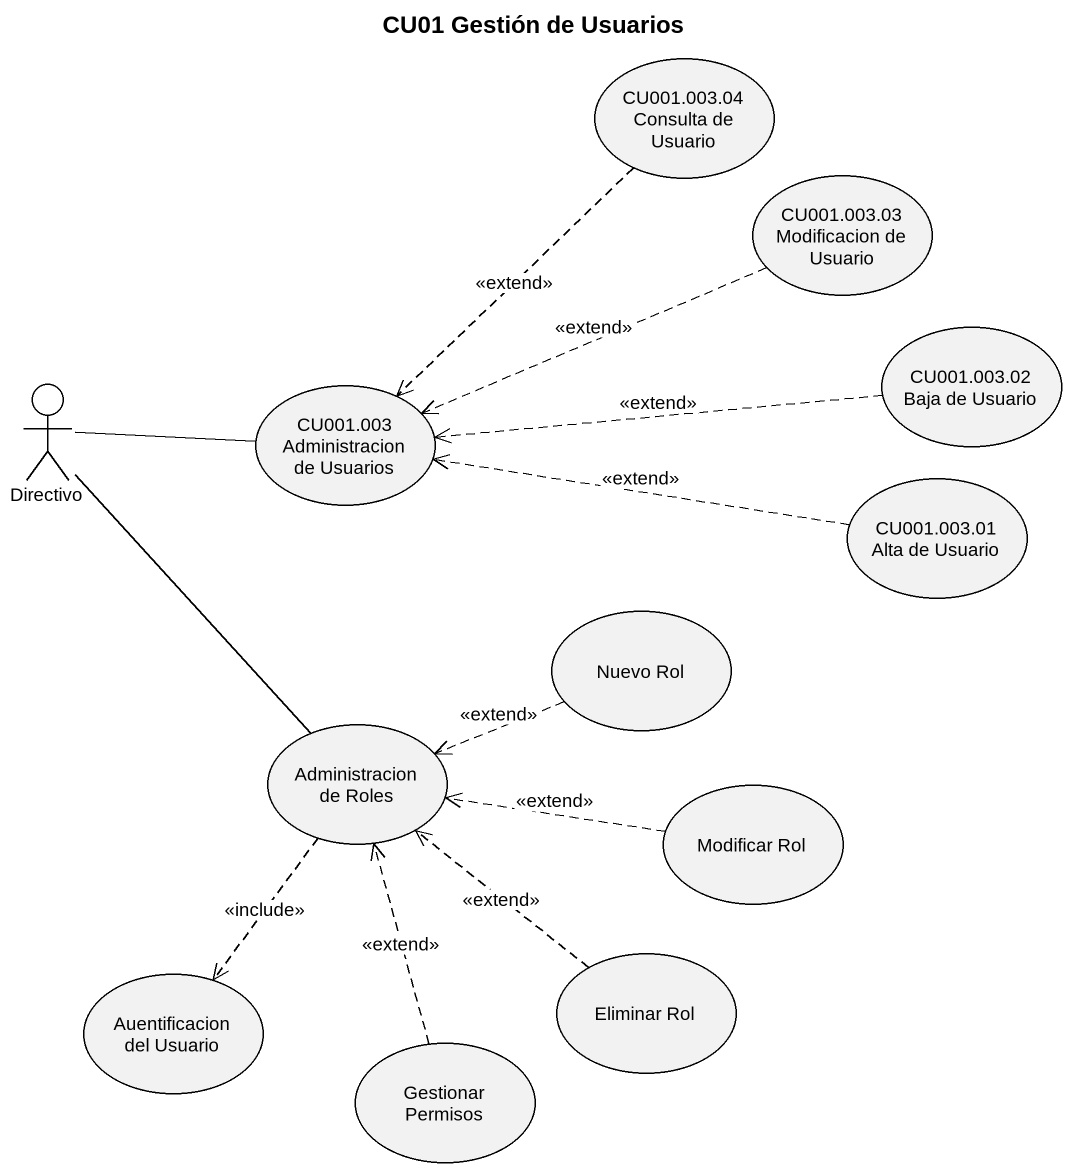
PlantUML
@startuml
title CU01 Gestión de Usuarios
usecase "CU001.003.04 Consulta de Usuario" as CU001_003_04_Consulta_de
usecase "CU001.003.03 Modificacion de Usuario" as CU001_003_03_Modificacion
actor Directivo
usecase "CU001.003 Administracion de Usuarios" as CU001_003_Administracion_de
usecase "CU001.003.02 Baja de Usuario" as CU001_003_02_Baja_de_Usuario
usecase "CU001.003.01 Alta de Usuario" as CU001_003_01_Alta_de_Usuario
usecase "Nuevo Rol" as Nuevo_Rol
usecase "Administracion de Roles" as Administracion_de_Roles
usecase "Modificar Rol" as Modificar_Rol
usecase "Auentificacion del Usuario" as Auentificacion_del_Usuario
usecase "Eliminar Rol" as Eliminar_Rol
usecase "Gestionar Permisos" as Gestionar_Permisos
CU001_003_04_Consulta_de ..> CU001_003_Administracion_de : <<extend>>
CU001_003_03_Modificacion .left.> CU001_003_Administracion_de : <<extend>>
Directivo -right- CU001_003_Administracion_de
Directivo -- Administracion_de_Roles
CU001_003_02_Baja_de_Usuario .left.> CU001_003_Administracion_de : <<extend>>
CU001_003_01_Alta_de_Usuario .left.> CU001_003_Administracion_de : <<extend>>
Nuevo_Rol .left.> Administracion_de_Roles : <<extend>>
Administracion_de_Roles ..> Auentificacion_del_Usuario : <<include>>
Modificar_Rol .left.> Administracion_de_Roles : <<extend>>
Eliminar_Rol .up.> Administracion_de_Roles : <<extend>>
Gestionar_Permisos .up.> Administracion_de_Roles : <<extend>>
@enduml
